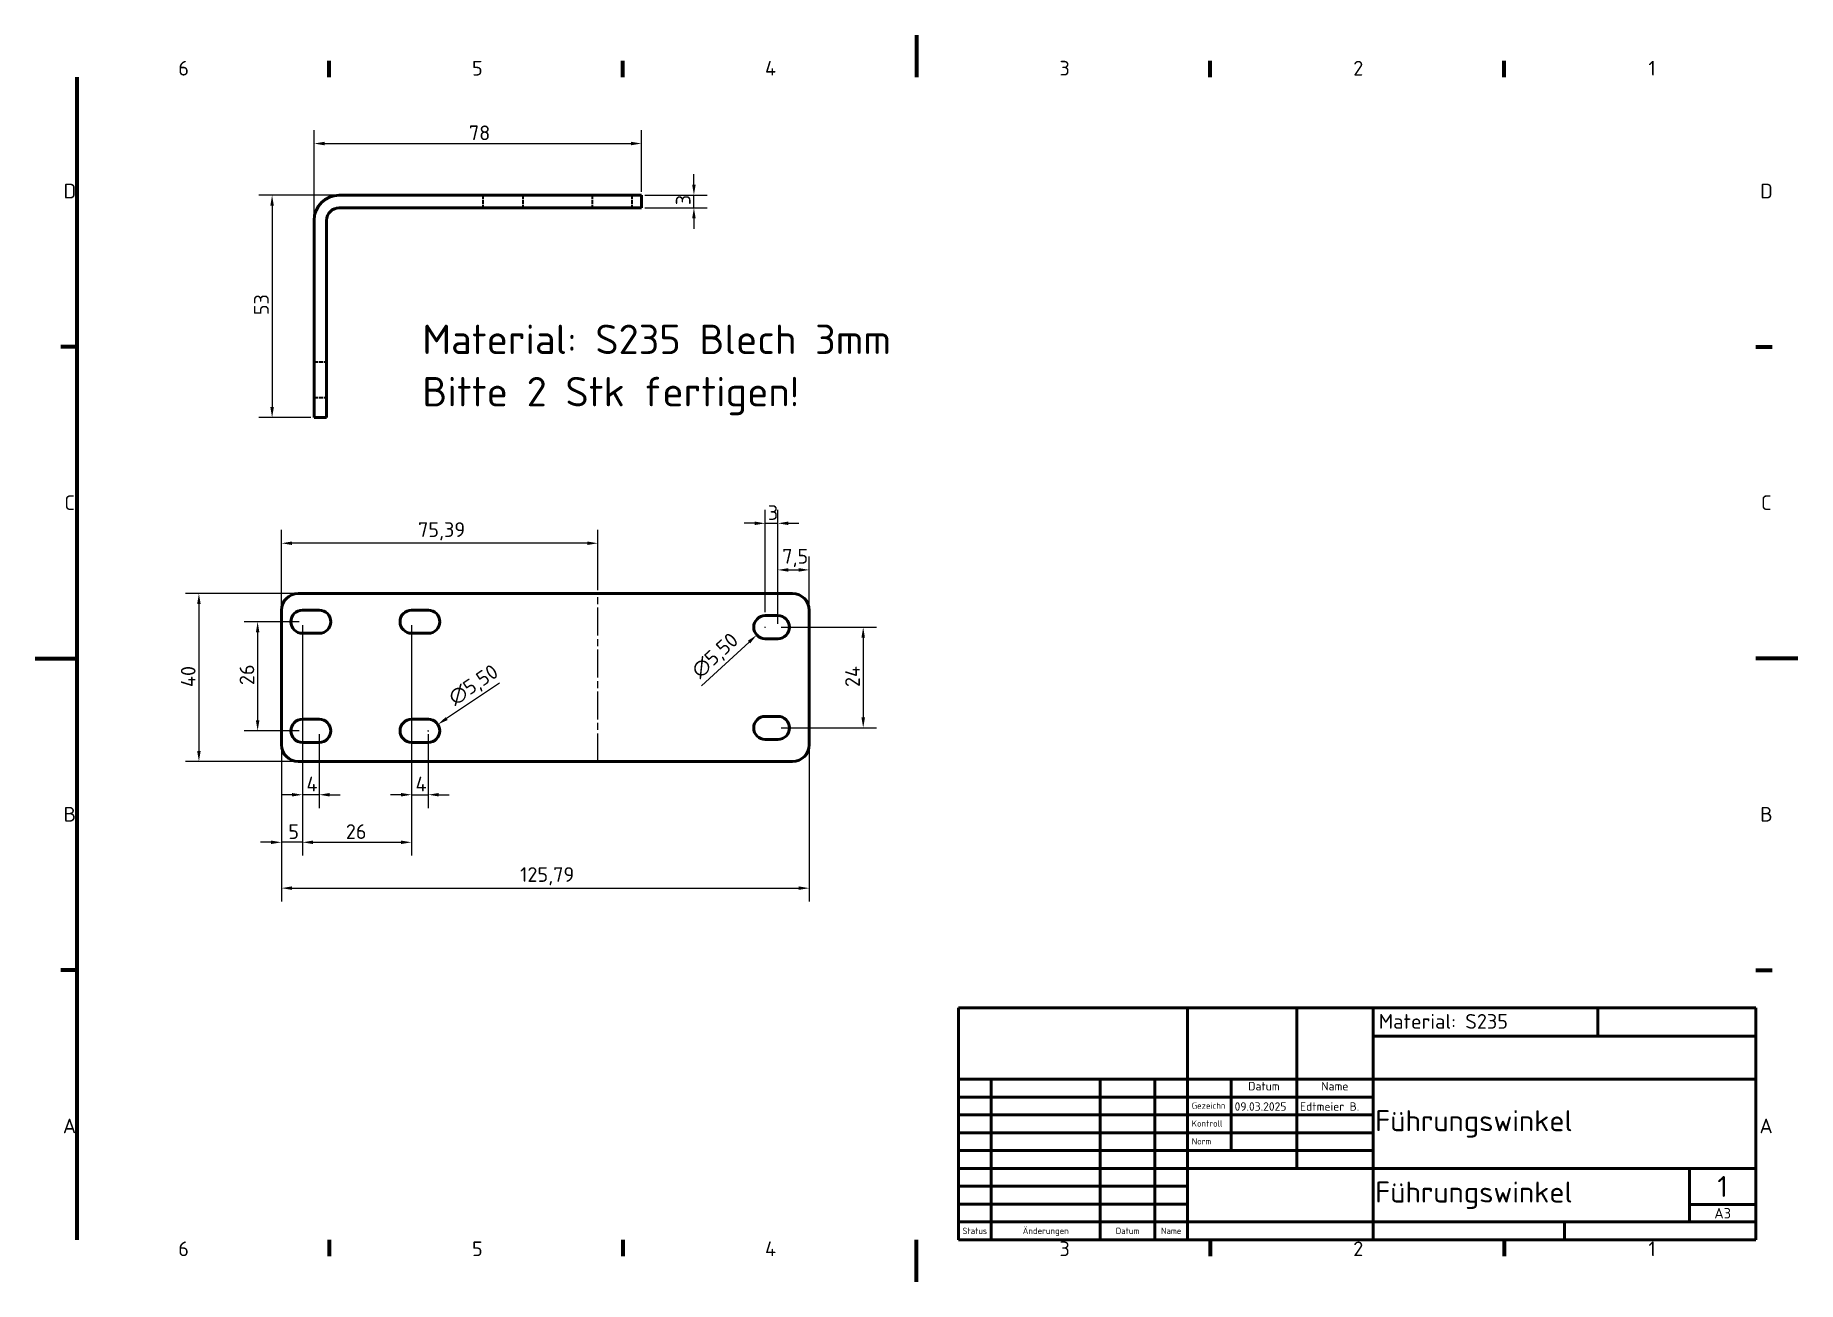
# Model space of a CAD drawing. Header units: millimetres. Extents: x 0 to 420, y 0 to 297.
import ezdxf
from ezdxf.enums import TextEntityAlignment as Align

# ---------------------------------------------------------------- set-up
doc = ezdxf.new("R2010")
doc.units = ezdxf.units.MM
doc.linetypes.add('CHAIN', pattern=[0.3543, 0.2362, -0.0295, 0.0591, -0.0295])
doc.linetypes.add('DASHED', pattern=[0.2067, 0.1654, -0.0413])
for name, color, linetype, lineweight in [('Bemaßung (ISO)', 7, 'Continuous', 25), ('Biegungsmittellinie (ISO)', 7, 'CHAIN', 25), ('Rahmen (ISO)', 7, 'Continuous', 70), ('Sichtbar (ISO)', 7, 'Continuous', 50), ('Symbol (ISO)', 7, 'Continuous', 25), ('Titel (ISO)', 7, 'Continuous', 50), ('Verdeckt (ISO)', 7, 'DASHED', 35)]:
    doc.layers.add(name, color=color, linetype=linetype, lineweight=lineweight)
doc.styles.add('Notiztext (DIN)', font='isocpeur.ttf')
doc.styles.add('Textstil11', font='isocpeur.ttf')
doc.styles.add('Textstil13', font='isocpeur.ttf')
doc.styles.add('Textstil14', font='isocpeur.ttf')
doc.styles.add('Textstil19', font='isocpeur.ttf')
doc.dimstyles.new('Standard (DIN)', dxfattribs={"dimtxt": 3.5, "dimasz": 2.5, "dimexe": 3.175, "dimexo": 0.8, "dimgap": 0.8, "dimtad": 1, "dimrnd": 1e-08, "dimzin": 0, "dimtxsty": 'Notiztext (DIN)', "dimcen": 0.09, "dimdle": 10, "dimclrd": 256, "dimclre": 256, "dimclrt": 256, "dimadec": 0, "dimazin": 0, "dimtfac": 1, "dimtmove": 0, "dimatfit": 3, "dimfxl": 0, "dimtolj": 1, "dimtzin": 0, "dimlwd": -1, "dimlwe": -1, "dimarcsym": 0})

# ---------------------------------------------------------------- blocks, each defined once
blk = doc.blocks.new('Ränder Vorgaberahmen')
at = {"layer": 'Rahmen (ISO)'}
for p, q in [((70, 287), (70, 290.9)), ((140, 287), (140, 290.9)), ((280, 287), (280, 290.9)), ((350, 287), (350, 290.9)), ((10, 222.75), (6.1, 222.75)), ((410, 222.75), (413.9, 222.75)), ((10, 74.25), (6.1, 74.25)), ((410, 74.25), (413.9, 74.25)), ((70, 10), (70, 6.1)), ((140, 10), (140, 6.1)), ((280, 10), (280, 6.1)), ((350, 10), (350, 6.1))]:
    blk.add_line(p, q, dxfattribs=at)
at = {"layer": 'Rahmen (ISO)', "flags": 128}
for points in [[(210, 297), (210, 287)], [(10, 10), (10, 287)], [(0, 148.5), (10, 148.5)], [(420, 148.5), (410, 148.5)], [(210, 0), (210, 10)]]:
    blk.add_lwpolyline(points, dxfattribs=at)
at = {"layer": 'Rahmen (ISO)', "char_height": 3.5, "attachment_point": 7, "style": 'Notiztext (DIN)'}
for s, insert in [('6', (34.08, 287.4)), ('5', (104.08, 287.4)), ('4', (173.9, 287.4)), ('3', (244.08, 287.4)), ('2', (314.08, 287.4)), ('1', (384.42, 287.4)), ('D', (6.75, 258.13)), ('D', (411.05, 258.13)), ('C', (6.93, 183.88)), ('C', (411.23, 183.88)), ('B', (6.75, 109.63)), ('B', (411.05, 109.63)), ('A', (6.58, 35.38)), ('A', (410.88, 35.38)), ('6', (34.08, 6.1)), ('5', (104.08, 6.1)), ('4', (173.9, 6.1)), ('3', (244.08, 6.1)), ('2', (314.08, 6.1)), ('1', (384.42, 6.1))]:
    blk.add_mtext(s, dxfattribs=dict(at, insert=insert))
blk = doc.blocks.new('Schriftfelder DIN')
at = {"layer": 'Titel (ISO)'}
for p, q in [((288.4, 155.08), (98.4, 155.08)), ((98.4, 155.08), (98.4, 99.83)), ((153, 99.83), (153, 155.08)), ((179, 138.08), (179, 155.08)), ((197.2, 99.83), (197.2, 155.08)), ((250.8, 148.33), (250.8, 155.08)), ((288.4, 99.83), (288.4, 155.08)), ((197.2, 148.33), (288.4, 148.33)), ((98.4, 138.08), (288.4, 138.08)), ((106.2, 99.83), (106.2, 138.08)), ((132.2, 99.83), (132.2, 138.08)), ((145.2, 99.83), (145.2, 138.08)), ((163.4, 121.08), (163.4, 138.08)), ((179, 116.83), (179, 138.08)), ((98.4, 133.83), (153, 133.83)), ((153, 133.83), (197.2, 133.83)), ((98.4, 129.58), (153, 129.58)), ((153, 129.58), (197.2, 129.58)), ((98.4, 125.33), (153, 125.33)), ((153, 125.33), (197.2, 125.33)), ((98.4, 121.08), (153, 121.08)), ((153, 121.08), (197.2, 121.08)), ((98.4, 116.83), (153, 116.83)), ((153, 116.83), (288.4, 116.83)), ((272.6, 104.08), (272.6, 116.83)), ((98.4, 112.58), (153, 112.58)), ((153, 108.33), (98.4, 108.33)), ((272.6, 108.22), (288.4, 108.22)), ((98.4, 104.08), (153, 104.08)), ((153, 104.08), (197.2, 104.08)), ((197.2, 104.08), (288.4, 104.08)), ((242.8, 99.83), (242.8, 104.08)), ((98.4, 99.83), (288.4, 99.83))]:
    blk.add_line(p, q, dxfattribs=at)
at = {"layer": 'Titel (ISO)', "style": 'Textstil14'}
for s, p in [('Datum', (171.2, 134.83)), ('Name', (188.1, 134.83))]:
    blk.add_text(s, height=2, dxfattribs=at).set_placement(p, align=Align.BOTTOM_CENTER)
at = {"layer": 'Titel (ISO)', "style": 'Textstil13'}
for s, p in [('Gezeichn', (154, 130.58)), ('Kontroll', (154, 126.33)), ('Norm', (154, 122.08))]:
    blk.add_text(s, height=1.5, dxfattribs=at).set_placement(p, align=Align.BOTTOM_LEFT)
for s, p in [('Status', (102.3, 101.95)), ('Änderungen', (119.2, 101.95)), ('Datum', (138.7, 101.95)), ('Name', (149.1, 101.95))]:
    blk.add_text(s, height=1.5, dxfattribs=at).set_placement(p, align=Align.MIDDLE_CENTER)
at = {"layer": 'Titel (ISO)'}
for tag, p, height, style in [('ERSTELLUNGSDATUM_001', (164.2, 130.58), 2, 'Textstil14'), ('AUTOR_001', (179.8, 130.58), 2, 'Textstil14'), ('TITEL_001', (197.7, 125.7), 5, 'Textstil11'), ('BAUTEILNUMMER_001', (197.7, 108.7), 5, 'Textstil11'), ('Blattnummer_001', (279.25, 110.02), 5, 'Textstil11'), ('Blattgröße_001', (278.51, 104.9), 2.49, 'Textstil19')]:
    blk.add_attdef(tag, p, '', height=height, dxfattribs=dict(at, style=style))
at = {"layer": 'Titel (ISO)', "style": 'Textstil14'}
for tag, p in [('KONTROLLDATUM', (164.4, 126.33)), ('KONTROLLIERT_VON', (180, 126.33)), ('GENEHM.DAT._KONSTR.', (164.4, 122.08)), ('KONSTR._GEN._VON', (180, 122.08))]:
    blk.add_attdef(tag, text='', height=2, dxfattribs=at).set_placement(p, align=Align.BOTTOM_LEFT)
blk = doc.blocks.new('*D5')
at = {"layer": 'Bemaßung (ISO)'}
for p, q in [((66.44, 253.7), (66.44, 274.38)), ((144.44, 259.7), (144.44, 274.38)), ((68.94, 271.2), (141.94, 271.2))]:
    blk.add_line(p, q, dxfattribs=at)
for points in [[(68.94, 271.62), (68.94, 270.78), (66.44, 271.2)], [(141.94, 271.62), (141.94, 270.78), (144.44, 271.2)]]:
    blk.add_solid(points, dxfattribs=at)
at = {"layer": 'Defpoints', "color": 0}
for p in [(144.44, 271.2), (144.44, 258.9), (66.44, 252.9)]:
    blk.add_point(p, dxfattribs=at)
at = {"layer": 'Bemaßung (ISO)', "insert": (103.34, 275.5), "char_height": 3.5, "attachment_point": 1, "style": 'Notiztext (DIN)'}
blk.add_mtext('\\A1;78', dxfattribs=at)
blk = doc.blocks.new('*D6')
at = {"layer": 'Bemaßung (ISO)'}
for p, q in [((71.64, 258.9), (53.26, 258.9)), ((56.44, 256.4), (56.44, 208.4)), ((65.64, 205.9), (53.26, 205.9))]:
    blk.add_line(p, q, dxfattribs=at)
for points in [[(56.02, 256.4), (56.86, 256.4), (56.44, 258.9)], [(56.02, 208.4), (56.86, 208.4), (56.44, 205.9)]]:
    blk.add_solid(points, dxfattribs=at)
at = {"layer": 'Defpoints', "color": 0}
for p in [(72.44, 258.9), (56.44, 205.9), (66.44, 205.9)]:
    blk.add_point(p, dxfattribs=at)
at = {"layer": 'Bemaßung (ISO)', "insert": (52.14, 230.3), "char_height": 3.5, "attachment_point": 1, "rotation": 90, "style": 'Notiztext (DIN)'}
blk.add_mtext('\\A1;53', dxfattribs=at)
blk = doc.blocks.new('*D7')
at = {"layer": 'Bemaßung (ISO)'}
for p, q in [((156.96, 261.4), (156.96, 263.9)), ((145.24, 258.9), (160.13, 258.9)), ((156.96, 255.9), (156.96, 258.9)), ((145.24, 255.9), (160.13, 255.9)), ((156.96, 253.4), (156.96, 250.9))]:
    blk.add_line(p, q, dxfattribs=at)
for points in [[(156.54, 261.4), (157.37, 261.4), (156.96, 258.9)], [(156.54, 253.4), (157.37, 253.4), (156.96, 255.9)]]:
    blk.add_solid(points, dxfattribs=at)
at = {"layer": 'Defpoints', "color": 0}
for p in [(144.44, 258.9), (156.96, 258.9), (144.44, 255.9)]:
    blk.add_point(p, dxfattribs=at)
at = {"layer": 'Bemaßung (ISO)', "insert": (152.66, 256.52), "char_height": 3.5, "attachment_point": 1, "rotation": 90, "style": 'Notiztext (DIN)'}
blk.add_mtext('\\A1;3', dxfattribs=at)
blk = doc.blocks.new('*D8')
at = {"layer": 'Bemaßung (ISO)'}
for p, q in [((61.87, 163.96), (35.83, 163.96)), ((39, 161.46), (39, 126.46)), ((61.87, 123.96), (35.83, 123.96))]:
    blk.add_line(p, q, dxfattribs=at)
for points in [[(38.58, 161.46), (39.42, 161.46), (39, 163.96)], [(38.58, 126.46), (39.42, 126.46), (39, 123.96)]]:
    blk.add_solid(points, dxfattribs=at)
at = {"layer": 'Defpoints', "color": 0}
for p in [(62.67, 163.96), (39, 123.96), (62.67, 123.96)]:
    blk.add_point(p, dxfattribs=at)
at = {"layer": 'Bemaßung (ISO)', "insert": (34.7, 141.69), "char_height": 3.5, "attachment_point": 1, "rotation": 90, "style": 'Notiztext (DIN)'}
blk.add_mtext('\\A1;40', dxfattribs=at)
blk = doc.blocks.new('*D9')
at = {"layer": 'Bemaßung (ISO)'}
for p, q in [((177.76, 155.96), (200.48, 155.96)), ((197.3, 153.46), (197.3, 134.46)), ((177.76, 131.96), (200.48, 131.96))]:
    blk.add_line(p, q, dxfattribs=at)
for points in [[(196.88, 153.46), (197.72, 153.46), (197.3, 155.96)], [(196.88, 134.46), (197.72, 134.46), (197.3, 131.96)]]:
    blk.add_solid(points, dxfattribs=at)
at = {"layer": 'Defpoints', "color": 0}
for p in [(176.96, 155.96), (176.96, 131.96), (197.3, 131.96)]:
    blk.add_point(p, dxfattribs=at)
at = {"layer": 'Bemaßung (ISO)', "insert": (193, 141.69), "char_height": 3.5, "attachment_point": 1, "rotation": 90, "style": 'Notiztext (DIN)'}
blk.add_mtext('\\A1;24', dxfattribs=at)
blk = doc.blocks.new('*D10')
at = {"layer": 'Bemaßung (ISO)'}
for p, q in [((176.96, 156.76), (176.96, 172.78)), ((184.46, 160.76), (184.46, 172.78)), ((179.46, 169.61), (181.96, 169.61))]:
    blk.add_line(p, q, dxfattribs=at)
for points in [[(179.46, 170.03), (179.46, 169.19), (176.96, 169.61)], [(181.96, 170.03), (181.96, 169.19), (184.46, 169.61)]]:
    blk.add_solid(points, dxfattribs=at)
at = {"layer": 'Defpoints', "color": 0}
for p in [(184.46, 169.61), (184.46, 159.96), (176.96, 155.96)]:
    blk.add_point(p, dxfattribs=at)
at = {"layer": 'Bemaßung (ISO)', "insert": (178, 174.61), "char_height": 3.5, "attachment_point": 1, "style": 'Notiztext (DIN)'}
blk.add_mtext('\\A1;7,5', dxfattribs=at)
blk = doc.blocks.new('*D11')
at = {"layer": 'Bemaßung (ISO)'}
for p, q in [((171.46, 180.71), (168.96, 180.71)), ((173.96, 159.51), (173.96, 183.89)), ((173.96, 180.71), (176.96, 180.71)), ((176.96, 159.51), (176.96, 183.89)), ((179.46, 180.71), (181.96, 180.71))]:
    blk.add_line(p, q, dxfattribs=at)
for points in [[(171.46, 181.13), (171.46, 180.3), (173.96, 180.71)], [(179.46, 181.13), (179.46, 180.3), (176.96, 180.71)]]:
    blk.add_solid(points, dxfattribs=at)
at = {"layer": 'Defpoints', "color": 0}
for p in [(176.96, 180.71), (173.96, 158.71), (176.96, 158.71)]:
    blk.add_point(p, dxfattribs=at)
at = {"layer": 'Bemaßung (ISO)', "insert": (174.58, 185.01), "char_height": 3.5, "attachment_point": 1, "style": 'Notiztext (DIN)'}
blk.add_mtext('\\A1;3', dxfattribs=at)
blk = doc.blocks.new('*D12')
at = {"layer": 'Bemaßung (ISO)'}
for p, q in [((173.87, 155.96), (174.05, 155.96)), ((173.96, 155.87), (173.96, 156.05)), ((158.74, 142), (170.09, 152.41))]:
    blk.add_line(p, q, dxfattribs=at)
blk.add_solid([(169.81, 152.72), (170.37, 152.11), (171.93, 154.11)], dxfattribs=at)
at = {"layer": 'Defpoints', "color": 0}
for p in [(175.98, 157.82), (171.93, 154.11)]:
    blk.add_point(p, dxfattribs=at)
at = {"layer": 'Bemaßung (ISO)', "insert": (155.95, 146.23), "char_height": 3.5, "attachment_point": 1, "rotation": 42.5449, "style": 'Notiztext (DIN)'}
blk.add_mtext('\\A1;∅5,50', dxfattribs=at)
blk = doc.blocks.new('*D13')
at = {"layer": 'Bemaßung (ISO)'}
for p, q in [((63.67, 156.46), (63.67, 101.53)), ((58.67, 127.16), (58.67, 101.53)), ((56.17, 104.71), (53.67, 104.71)), ((63.67, 104.71), (58.67, 104.71)), ((66.17, 104.71), (68.67, 104.71))]:
    blk.add_line(p, q, dxfattribs=at)
for points in [[(56.17, 105.12), (56.17, 104.29), (58.67, 104.71)], [(66.17, 105.12), (66.17, 104.29), (63.67, 104.71)]]:
    blk.add_solid(points, dxfattribs=at)
at = {"layer": 'Defpoints', "color": 0}
for p in [(63.67, 157.26), (58.67, 127.96), (58.67, 104.71)]:
    blk.add_point(p, dxfattribs=at)
at = {"layer": 'Bemaßung (ISO)', "insert": (60.3, 109.01), "char_height": 3.5, "attachment_point": 1, "style": 'Notiztext (DIN)'}
blk.add_mtext('\\A1;5', dxfattribs=at)
blk = doc.blocks.new('*D14')
at = {"layer": 'Bemaßung (ISO)'}
for p, q in [((63.67, 156.46), (63.67, 101.53)), ((89.67, 156.46), (89.67, 101.53)), ((66.17, 104.71), (87.17, 104.71))]:
    blk.add_line(p, q, dxfattribs=at)
for points in [[(66.17, 105.12), (66.17, 104.29), (63.67, 104.71)], [(87.17, 105.12), (87.17, 104.29), (89.67, 104.71)]]:
    blk.add_solid(points, dxfattribs=at)
at = {"layer": 'Defpoints', "color": 0}
for p in [(63.67, 157.26), (89.67, 157.26), (89.67, 104.71)]:
    blk.add_point(p, dxfattribs=at)
at = {"layer": 'Bemaßung (ISO)', "insert": (74.01, 109.01), "char_height": 3.5, "attachment_point": 1, "style": 'Notiztext (DIN)'}
blk.add_mtext('\\A1;26', dxfattribs=at)
blk = doc.blocks.new('*D15')
at = {"layer": 'Bemaßung (ISO)'}
for p, q in [((63.67, 130.46), (63.67, 112.86)), ((67.67, 130.46), (67.67, 112.86)), ((61.17, 116.04), (58.67, 116.04)), ((67.67, 116.04), (63.67, 116.04)), ((70.17, 116.04), (72.67, 116.04))]:
    blk.add_line(p, q, dxfattribs=at)
for points in [[(61.17, 116.46), (61.17, 115.62), (63.67, 116.04)], [(70.17, 116.46), (70.17, 115.62), (67.67, 116.04)]]:
    blk.add_solid(points, dxfattribs=at)
at = {"layer": 'Defpoints', "color": 0}
for p in [(63.67, 131.26), (67.67, 131.26), (63.67, 116.04)]:
    blk.add_point(p, dxfattribs=at)
at = {"layer": 'Bemaßung (ISO)', "insert": (64.62, 120.34), "char_height": 3.5, "attachment_point": 1, "style": 'Notiztext (DIN)'}
blk.add_mtext('\\A1;4', dxfattribs=at)
blk = doc.blocks.new('*D16')
at = {"layer": 'Bemaßung (ISO)'}
for p, q in [((89.67, 130.46), (89.67, 112.86)), ((93.67, 130.46), (93.67, 112.86)), ((87.17, 116.04), (84.67, 116.04)), ((89.67, 116.04), (93.67, 116.04)), ((96.17, 116.04), (98.67, 116.04))]:
    blk.add_line(p, q, dxfattribs=at)
for points in [[(87.17, 116.46), (87.17, 115.62), (89.67, 116.04)], [(96.17, 116.46), (96.17, 115.62), (93.67, 116.04)]]:
    blk.add_solid(points, dxfattribs=at)
at = {"layer": 'Defpoints', "color": 0}
for p in [(89.67, 131.26), (93.67, 131.26), (93.67, 116.04)]:
    blk.add_point(p, dxfattribs=at)
at = {"layer": 'Bemaßung (ISO)', "insert": (90.62, 120.34), "char_height": 3.5, "attachment_point": 1, "style": 'Notiztext (DIN)'}
blk.add_mtext('\\A1;4', dxfattribs=at)
blk = doc.blocks.new('*D17')
at = {"layer": 'Bemaßung (ISO)'}
for p, q in [((62.87, 157.26), (49.82, 157.26)), ((52.99, 154.76), (52.99, 133.76)), ((62.87, 131.26), (49.82, 131.26))]:
    blk.add_line(p, q, dxfattribs=at)
for points in [[(52.58, 154.76), (53.41, 154.76), (52.99, 157.26)], [(52.58, 133.76), (53.41, 133.76), (52.99, 131.26)]]:
    blk.add_solid(points, dxfattribs=at)
at = {"layer": 'Defpoints', "color": 0}
for p in [(63.67, 157.26), (52.99, 131.26), (63.67, 131.26)]:
    blk.add_point(p, dxfattribs=at)
at = {"layer": 'Bemaßung (ISO)', "insert": (48.69, 142.16), "char_height": 3.5, "attachment_point": 1, "rotation": 90, "style": 'Notiztext (DIN)'}
blk.add_mtext('\\A1;26', dxfattribs=at)
blk = doc.blocks.new('*D18')
at = {"layer": 'Bemaßung (ISO)'}
for p, q in [((58.67, 127.16), (58.67, 90.61)), ((184.46, 127.16), (184.46, 90.61)), ((61.17, 93.78), (181.96, 93.78))]:
    blk.add_line(p, q, dxfattribs=at)
for points in [[(61.17, 94.2), (61.17, 93.37), (58.67, 93.78)], [(181.96, 94.2), (181.96, 93.37), (184.46, 93.78)]]:
    blk.add_solid(points, dxfattribs=at)
at = {"layer": 'Defpoints', "color": 0}
for p in [(58.67, 127.96), (184.46, 127.96), (184.46, 93.78)]:
    blk.add_point(p, dxfattribs=at)
at = {"layer": 'Bemaßung (ISO)', "insert": (115.53, 98.78), "char_height": 3.5, "attachment_point": 1, "style": 'Notiztext (DIN)'}
blk.add_mtext('\\A1;125,79', dxfattribs=at)
blk = doc.blocks.new('*D19')
at = {"layer": 'Bemaßung (ISO)'}
for p, q in [((58.67, 160.76), (58.67, 179.14)), ((134.06, 164.76), (134.06, 179.14)), ((131.56, 175.96), (61.17, 175.96))]:
    blk.add_line(p, q, dxfattribs=at)
for points in [[(61.17, 176.38), (61.17, 175.55), (58.67, 175.96)], [(131.56, 176.38), (131.56, 175.55), (134.06, 175.96)]]:
    blk.add_solid(points, dxfattribs=at)
at = {"layer": 'Defpoints', "color": 0}
for p in [(58.67, 175.96), (134.06, 163.96), (58.67, 159.96)]:
    blk.add_point(p, dxfattribs=at)
at = {"layer": 'Bemaßung (ISO)', "insert": (91.21, 180.96), "char_height": 3.5, "attachment_point": 1, "style": 'Notiztext (DIN)'}
blk.add_mtext('\\A1;75,39', dxfattribs=at)
blk = doc.blocks.new('*D20')
at = {"layer": 'Bemaßung (ISO)'}
for p, q in [((110.6, 142.61), (98.03, 134.19)), ((93.58, 131.26), (93.76, 131.26)), ((93.67, 131.17), (93.67, 131.35))]:
    blk.add_line(p, q, dxfattribs=at)
blk.add_solid([(97.8, 134.53), (98.27, 133.84), (95.96, 132.8)], dxfattribs=at)
at = {"layer": 'Defpoints', "color": 0}
for p in [(95.96, 132.8), (91.39, 129.73)]:
    blk.add_point(p, dxfattribs=at)
at = {"layer": 'Bemaßung (ISO)', "insert": (97.99, 140.18), "char_height": 3.5, "attachment_point": 1, "rotation": 33.824, "style": 'Notiztext (DIN)'}
blk.add_mtext('\\A1;∅5,50', dxfattribs=at)

msp = doc.modelspace()

# ---------------------------------------------------------------- linework, layer by layer
at = {"layer": 'Biegungsmittellinie (ISO)', "ltscale": 28.224669}
msp.add_line((134.065, 123.965), (134.065, 163.965), dxfattribs=at)
at = {"layer": 'Sichtbar (ISO)'}
for p, q in [((140.44, 258.9), (72.44, 258.9)), ((140.44, 258.9), (144.44, 258.9)), ((144.44, 255.9), (144.44, 258.9)), ((66.44, 252.9), (66.44, 209.9)), ((69.44, 252.9), (69.44, 209.9)), ((140.44, 255.9), (72.44, 255.9)), ((144.44, 255.9), (140.44, 255.9)), ((66.44, 205.9), (66.44, 209.9)), ((66.44, 205.9), (69.44, 205.9)), ((69.44, 209.9), (69.44, 205.9)), ((62.672, 163.965), (180.458, 163.965)), ((58.672, 127.965), (58.672, 159.965)), ((63.672, 160.015), (67.672, 160.015)), ((89.672, 160.015), (93.672, 160.015)), ((184.458, 159.965), (184.458, 127.965)), ((173.958, 158.715), (176.958, 158.715)), ((67.672, 154.515), (63.672, 154.515)), ((93.672, 154.515), (89.672, 154.515)), ((176.958, 153.215), (173.958, 153.215)), ((173.958, 134.715), (176.958, 134.715)), ((63.672, 134.015), (67.672, 134.015)), ((89.672, 134.015), (93.672, 134.015)), ((67.672, 128.515), (63.672, 128.515)), ((93.672, 128.515), (89.672, 128.515)), ((176.958, 129.215), (173.958, 129.215)), ((180.458, 123.965), (62.672, 123.965))]:
    msp.add_line(p, q, dxfattribs=at)
for centre, radius, start, end in [((72.44, 252.9), 6, 90, 180), ((72.44, 252.9), 3, 90, 180), ((62.672, 159.965), 4, 90, 180), ((180.458, 159.965), 4, 0, 90), ((63.672, 157.265), 2.75, 90, 270), ((67.672, 157.265), 2.75, 270, 90), ((89.672, 157.265), 2.75, 90, 270), ((93.672, 157.265), 2.75, 270, 90), ((173.958, 155.965), 2.75, 90, 270), ((176.958, 155.965), 2.75, 270, 90), ((173.958, 131.965), 2.75, 90, 270), ((176.958, 131.965), 2.75, 270, 90), ((63.672, 131.265), 2.75, 90, 270), ((67.672, 131.265), 2.75, 270, 90), ((89.672, 131.265), 2.75, 90, 270), ((93.672, 131.265), 2.75, 270, 90), ((62.672, 127.965), 4, 180, 270), ((180.458, 127.965), 4, 270, 0)]:
    msp.add_arc(centre, radius, start, end, dxfattribs=at)
at = {"layer": 'Verdeckt (ISO)', "ltscale": 5.71399}
for p, q in [((106.69, 258.9), (106.69, 255.9)), ((116.19, 258.9), (116.19, 255.9)), ((132.69, 258.9), (132.69, 255.9)), ((142.19, 258.9), (142.19, 255.9)), ((66.44, 219.15), (69.44, 219.15)), ((66.44, 210.65), (69.44, 210.65))]:
    msp.add_line(p, q, dxfattribs=at)

# ---------------------------------------------------------------- block references
msp.add_blockref('Ränder Vorgaberahmen', (0, 0))
msp.add_blockref('Schriftfelder DIN', (121.599, -89.828)).add_auto_attribs({'Blattnummer_001': '1', 'Blattgröße_001': 'A3', 'TITEL_001': 'Führungswinkel', 'BAUTEILNUMMER_001': 'Führungswinkel', 'ERSTELLUNGSDATUM_001': '09.03.2025', 'AUTOR_001': 'Edtmeier B.'})

# ---------------------------------------------------------------- texts
at = {"layer": 'Symbol (ISO)', "insert": (92.243, 228.047), "char_height": 7, "width": 113.35714, "attachment_point": 1, "line_spacing_factor": 1.068348, "style": 'Notiztext (DIN)'}
msp.add_mtext('\\fISOCPEUR|b0|i0;\\H7.0000;Material: S235 Blech 3mm \\P\\fISOCPEUR|b0|i0;\\H7.0000;Bitte 2 Stk fertigen!', dxfattribs=at)
at = {"layer": 'Symbol (ISO)', "insert": (320.156, 63.785), "char_height": 3.5, "width": 30.43506, "attachment_point": 1, "style": 'Notiztext (DIN)'}
msp.add_mtext('\\fISOCPEUR|b0|i0;Material: S235', dxfattribs=at)

# ---------------------------------------------------------------- dimensions: what is measured, and where the dimension line sits
at = {"layer": 'Bemaßung (ISO)'}
for base, p1, p2, angle, override, picture, middle in [((144.44, 271.201), (66.44, 252.9), (144.44, 258.9), 180, {"dimgap": 0.8, "dimdec": 0, "dimtol": 0, "dimlim": 0, "dimtp": 0, "dimtm": 0, "dimtdec": 2, "dimtofl": 0, "dimatfit": 1}, '*D5', (105.44, 271.201)), ((156.958, 258.9), (144.44, 255.9), (144.44, 258.9), 90, {"dimgap": 0.8, "dimdec": 0, "dimtol": 0, "dimlim": 0, "dimtp": 0, "dimtm": 0, "dimtdec": 2, "dimtofl": 1, "dimatfit": 1}, '*D7', (156.958, 257.4)), ((56.44, 205.9), (72.44, 258.9), (66.44, 205.9), 90, {"dimgap": 0.8, "dimdec": 0, "dimtol": 0, "dimlim": 0, "dimtp": 0, "dimtm": 0, "dimtdec": 2, "dimtofl": 0, "dimatfit": 1}, '*D6', (56.44, 232.4)), ((176.958, 180.715), (173.958, 158.715), (176.958, 158.715), 180, {"dimgap": 0.8, "dimdec": 0, "dimtol": 0, "dimlim": 0, "dimtp": 0, "dimtm": 0, "dimtdec": 2, "dimtofl": 1, "dimatfit": 1}, '*D11', (175.458, 180.715)), ((184.458, 169.609), (176.958, 155.965), (184.458, 159.965), 180, {"dimgap": 0.8, "dimdec": 1, "dimtol": 0, "dimlim": 0, "dimtp": 0, "dimtm": 0, "dimtdec": 2, "dimtofl": 0, "dimatfit": 1}, '*D10', (180.708, 169.609)), ((39.001, 123.965), (62.672, 163.965), (62.672, 123.965), 270, {"dimgap": 0.8, "dimdec": 0, "dimtol": 0, "dimlim": 0, "dimtp": 0, "dimtm": 0, "dimtdec": 2, "dimtofl": 0, "dimatfit": 1}, '*D8', (39.001, 143.965)), ((52.992, 131.265), (63.672, 157.265), (63.672, 131.265), 90, {"dimgap": 0.8, "dimdec": 0, "dimtol": 0, "dimlim": 0, "dimtp": 0, "dimtm": 0, "dimtdec": 2, "dimtofl": 0, "dimatfit": 1}, '*D17', (52.992, 144.265)), ((89.672, 104.707), (63.672, 157.265), (89.672, 157.265), 180, {"dimgap": 0.8, "dimdec": 0, "dimtol": 0, "dimlim": 0, "dimtp": 0, "dimtm": 0, "dimtdec": 2, "dimtofl": 0, "dimatfit": 1}, '*D14', (76.113, 104.707)), ((197.301, 131.965), (176.958, 155.965), (176.958, 131.965), 90, {"dimgap": 0.8, "dimdec": 0, "dimtol": 0, "dimlim": 0, "dimtp": 0, "dimtm": 0, "dimtdec": 2, "dimtofl": 0, "dimatfit": 1}, '*D9', (197.301, 143.965)), ((63.672, 116.039), (67.672, 131.265), (63.672, 131.265), 180, {"dimgap": 0.8, "dimdec": 0, "dimtol": 0, "dimlim": 0, "dimtp": 0, "dimtm": 0, "dimtdec": 2, "dimtofl": 1, "dimatfit": 1}, '*D15', (65.672, 116.039)), ((93.672, 116.039), (89.672, 131.265), (93.672, 131.265), 180, {"dimgap": 0.8, "dimdec": 0, "dimtol": 0, "dimlim": 0, "dimtp": 0, "dimtm": 0, "dimtdec": 2, "dimtofl": 1, "dimatfit": 1}, '*D16', (91.672, 116.039))]:
    dim = msp.add_linear_dim(base=base, p1=p1, p2=p2, angle=angle, dimstyle='Standard (DIN)', override=override, dxfattribs=at)
    dim.commit()
    dim.dimension.update_dxf_attribs({"geometry": picture, "text_midpoint": middle, "dimtype": 160})
for base, p1, p2, override, picture, middle in [((58.672, 175.965), (134.065, 163.965), (58.672, 159.965), {"dimgap": 0.8, "dimdec": 2, "dimtol": 0, "dimlim": 0, "dimtp": 0, "dimtm": 0, "dimtdec": 2, "dimtofl": 0, "dimatfit": 1}, '*D19', (96.368, 175.965)), ((58.672, 104.707), (63.672, 157.265), (58.672, 127.965), {"dimgap": 0.8, "dimdec": 0, "dimtol": 0, "dimlim": 0, "dimtp": 0, "dimtm": 0, "dimtdec": 2, "dimtofl": 1, "dimatfit": 1}, '*D13', (61.172, 104.707)), ((184.458, 93.784), (58.672, 127.965), (184.458, 127.965), {"dimgap": 0.8, "dimdec": 2, "dimtol": 0, "dimlim": 0, "dimtp": 0, "dimtm": 0, "dimtdec": 2, "dimtofl": 0, "dimatfit": 1}, '*D18', (121.565, 93.784))]:
    dim = msp.add_linear_dim(base=base, p1=p1, p2=p2, dimstyle='Standard (DIN)', override=override, dxfattribs=at)
    dim.commit()
    dim.dimension.update_dxf_attribs({"geometry": picture, "text_midpoint": middle, "dimtype": 160})
dim = msp.add_diameter_dim_2p(p1=(175.984, 157.824), p2=(171.932, 154.105), dimstyle='Standard (DIN)', override={"dimgap": 0.8, "dimdec": 2, "dimlfac": 1, "dimtol": 0, "dimlim": 0, "dimtp": 0, "dimtm": 0, "dimtdec": 2, "dimtofl": 0}, dxfattribs=at)
dim.commit()
dim.dimension.update_dxf_attribs({"geometry": '*D12', "text_midpoint": (163.395, 146.271), "dimtype": 163})
dim = msp.add_diameter_dim_2p(p1=(91.387, 129.734), p2=(95.957, 132.796), dimstyle='Standard (DIN)', override={"dimgap": 0.8, "dimdec": 2, "dimlfac": 1, "dimtol": 0, "dimlim": 0, "dimtp": 0, "dimtm": 0, "dimtdec": 2, "dimtofl": 0}, dxfattribs=at)
dim.commit()
dim.dimension.update_dxf_attribs({"geometry": '*D20', "text_midpoint": (103.74, 141.502)})

doc.saveas('drawing.dxf')
